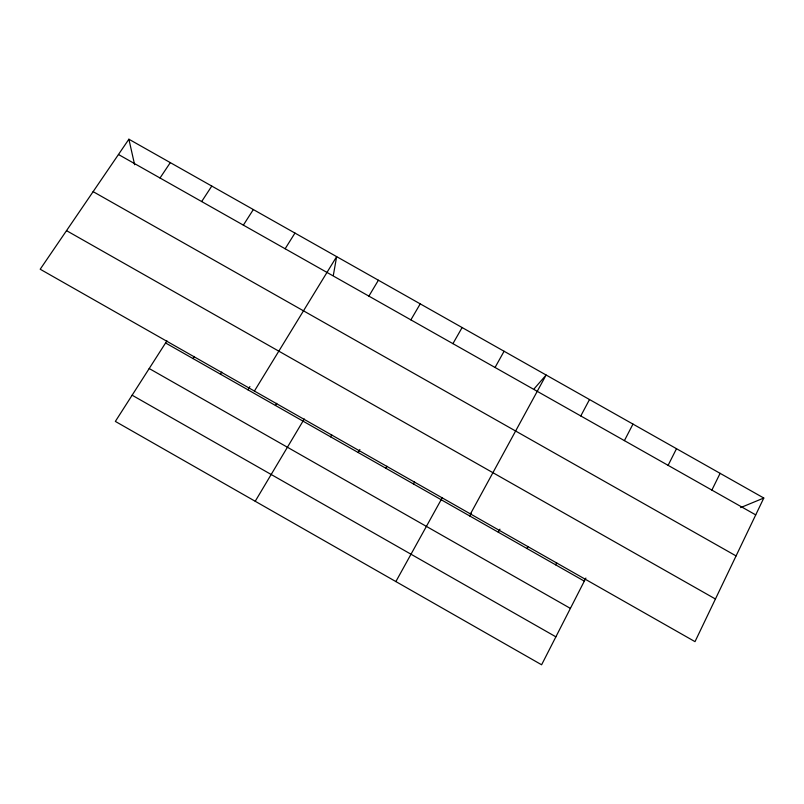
<?xml version="1.0" encoding="UTF-8"?>
<svg xmlns="http://www.w3.org/2000/svg" width="804" height="804" viewBox="0 0 804 804"><rect width="100%" height="100%" fill="white"/><g stroke="black" fill="none" stroke-linecap="round" stroke-linejoin="round"><path stroke-width="1.21" d="M333.379 275.079L336.645 256.627L254.406 391.056M763.8 498.028L695.008 641.642L40.2 269.229L128.891 139.223L763.8 498.028L740.635 507.605M711.872 490.098L720.113 473.335M668.104 465.345L676.506 448.692M585.885 578.066L541.605 664.777L115.354 421.417L166.92 340.856M624.406 440.632L632.969 424.09M555.624 564.82L556.68 562.78M526.952 548.519L528.027 546.489M580.779 415.959L589.513 399.528M498.319 532.228L499.947 529.193M470.451 513.927L546.127 375.016L534.248 388.674M469.727 515.967L471.365 512.942M395.869 581.573L442.27 497.706M495.043 367.478L504.088 351.258M413.467 483.958L414.583 481.968M452.923 343.65L462.119 327.54M385.799 468.229L386.935 466.24M358.162 452.511L359.88 449.536M410.874 319.871L420.231 303.862M330.565 436.813L331.72 434.833M255.22 501.264L304.274 418.964M368.885 296.123L378.403 280.224M275.44 405.457L276.747 403.306M247.933 389.809L249.903 386.603M220.447 374.182L221.773 372.051M285.139 248.758L294.957 233.07M192.99 358.564L194.337 356.443M243.361 225.14L253.33 209.553M201.663 201.553L211.784 186.066M160.026 178.006L170.297 162.629M118.469 154.499L755.72 514.892M93.123 191.643L736.072 555.916M66.521 230.647L715.429 599M165.574 342.966L584.317 581.141M149.202 368.533L570.398 608.397M132.127 395.206L555.876 636.828M128.891 139.223L134.63 164.75"/></g></svg>
